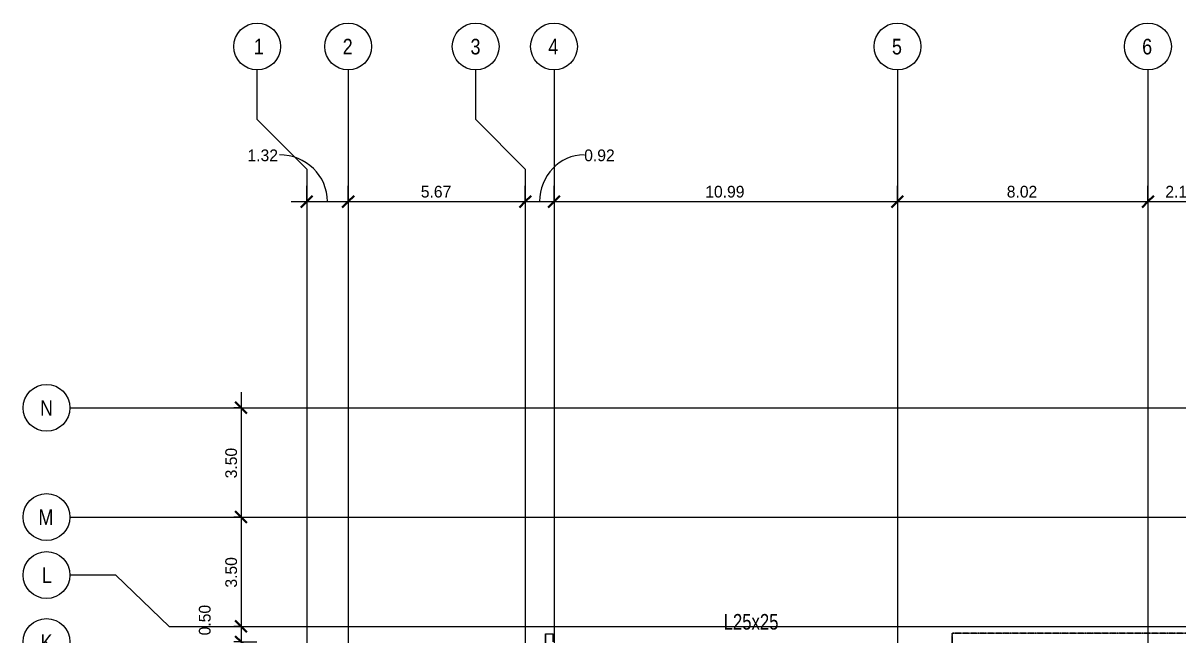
# Model space of a CAD drawing. Header units: centimetres. Extents: x -14291 to 3948, y -1225 to 8033.
# Drawn here: x -14155 to -10457, y 6070 to 8033 of the extents above; entities that cross this region are included whole.
import ezdxf

# ---------------------------------------------------------------- set-up
doc = ezdxf.new("R2010")
doc.units = ezdxf.units.CM
doc.linetypes.add('_Overhead', pattern=[0.47625, 0.3175, -0.15875])
doc.linetypes.add('Grid Line', pattern=[2.2225, 1.27, -0.3175, 0.3175, -0.3175])
for name, color, linetype, lineweight in [('A-ANNO-DIMS', 7, 'Continuous', 9), ('A-ANNO-DIMS-250', 7, 'Continuous', 9), ('A-FLOR', 7, 'Continuous', 9), ('S-BEAM', 7, 'Continuous', 9), ('S-BEAM-IDEN', 7, 'Continuous', 18), ('S-GRID', 7, 'Continuous', 9), ('S-GRID-IDEN', 7, 'Continuous', 9)]:
    doc.layers.add(name, color=color, linetype=linetype, lineweight=lineweight)
doc.styles.add('Century Gothic', font='GOTHIC.TTF', dxfattribs={"height": 37.5})
doc.styles.add('Century Gothic_1', font='GOTHIC.TTF', dxfattribs={"width": 0.8, "height": 50})
doc.styles.add('Saira Condensed', font='SairaCondensed-Regular.ttf', dxfattribs={"height": 50})
doc.dimstyles.new('FCA_N_Cotas_E100', dxfattribs={"dimscale": 30.48, "dimtxt": 39.15631, "dimasz": 1.230315, "dimexe": 1.64042, "dimexo": 1.64042, "dimgap": 0.082021, "dimtad": 1, "dimlfac": 0.01, "dimrnd": 0.01, "dimzin": 0, "dimdsep": 46, "dimtxsty": 'Century Gothic', "dimblk1": 'OBLIQUE', "dimblk2": 'OBLIQUE', "dimsah": 1, "dimcen": 0.09, "dimdle": 1.64042, "dimadec": 3, "dimazin": 2, "dimtfac": 1, "dimtdec": 4, "dimtix": 1, "dimtmove": 0, "dimatfit": 3, "dimfxl": 1, "dimtvp": 1, "dimtolj": 1, "dimtzin": 0, "dimarcsym": 2})
doc.dimstyles.new('FCA_N_Cotas_E100_1', dxfattribs={"dimscale": 30.48, "dimtxt": 39.15631, "dimasz": 1.230315, "dimexe": 1.64042, "dimexo": 1.64042, "dimgap": 0.082021, "dimtad": 1, "dimlfac": 0.01, "dimrnd": 0.01, "dimzin": 0, "dimdsep": 46, "dimtxsty": 'Century Gothic', "dimblk1": 'OBLIQUE', "dimblk2": 'OBLIQUE', "dimsah": 1, "dimcen": 0.09, "dimdle": 1.64042, "dimadec": 3, "dimazin": 2, "dimtfac": 1, "dimtdec": 4, "dimtix": 1, "dimtmove": 2, "dimatfit": 3, "dimfxl": 1, "dimtvp": 1, "dimtolj": 1, "dimtzin": 0, "dimarcsym": 2})
doc.dimstyles.new('FCA_N_Cotas_E100_2', dxfattribs={"dimscale": 30.48, "dimtxt": 39.15631, "dimasz": 1.230315, "dimexe": 1.64042, "dimexo": 1.64042, "dimgap": 0.082021, "dimtad": 1, "dimlfac": 0.01, "dimrnd": 0.01, "dimzin": 0, "dimdsep": 46, "dimtxsty": 'Century Gothic', "dimblk1": 'OBLIQUE', "dimblk2": 'OBLIQUE', "dimsah": 1, "dimcen": 0.09, "dimdle": 1.64042, "dimadec": 3, "dimazin": 2, "dimtfac": 1, "dimtdec": 4, "dimtix": 1, "dimtmove": 1, "dimatfit": 3, "dimfxl": 1, "dimtvp": 1, "dimtolj": 1, "dimtzin": 0, "dimarcsym": 2})

# ---------------------------------------------------------------- blocks, each defined once
blk = doc.blocks.new('Costaneras Perfil C - 50 x 250-1666462-N01 - Planta Envigados')
at = {"layer": 'S-BEAM'}
for p, q in [((-3019.7, 12.2), (-3019.7, 12.5)), ((-2993.7, 12.5), (-3019.7, 12.5)), ((-3019.7, -12.2), (-3019.7, 12.2)), ((-3019.7, 12.2), (-2993.7, 12.2)), ((866.6, 8.5), (866.6, -12.2)), ((-3019.7, -12.5), (-3019.7, -12.2)), ((866.6, -12.2), (-3019.7, -12.2)), ((-3019.7, -12.5), (866.6, -12.5)), ((866.6, -12.2), (866.6, -12.5))]:
    blk.add_line(p, q, dxfattribs=at)
blk = doc.blocks.new('Grid - 3mm-1819951-N01 - Planta Envigados')
at = {"layer": 'S-GRID-IDEN', "color": 253, "true_color": 0xaaaaaa}
blk.add_circle((0, 0), 0.3, dxfattribs=at)
blk = doc.blocks.new('DIMBLOCK1-N01 - Planta Envigados')
at = {"layer": 'A-ANNO-DIMS-250'}
for p, q in [((-13457.8, 6850.4), (-13457.8, 6450.4)), ((-13457.8, 6800.4), (-13481.3, 6800.4)), ((-13457.8, 6800.4), (-13407.8, 6800.4)), ((-13457.8, 6450.4), (-13481.3, 6450.4)), ((-13457.8, 6450.4), (-13407.8, 6450.4))]:
    blk.add_line(p, q, dxfattribs=at)
at = {"layer": 'A-ANNO-DIMS-250', "lineweight": 35}
for p, q in [((-13457.8, 6800.4), (-13476.5, 6819.2)), ((-13457.8, 6800.4), (-13439, 6781.7)), ((-13457.8, 6450.4), (-13476.5, 6469.2)), ((-13457.8, 6450.4), (-13439, 6431.7))]:
    blk.add_line(p, q, dxfattribs=at)
at = {"layer": 'A-ANNO-DIMS-250', "color": 0, "insert": (-13508.4, 6574.5), "char_height": 37.5, "width": 122.317, "attachment_point": 1, "rotation": 90, "line_spacing_factor": 0.984502, "style": 'Century Gothic'}
blk.add_mtext('3.50', dxfattribs=at)
blk = doc.blocks.new('_Oblique')
at = {"color": 0, "linetype": 'ByBlock', "lineweight": -2}
blk.add_line((-0.5, -0.5), (0.5, 0.5), dxfattribs=at)
blk = doc.blocks.new('DIMBLOCK2-N01 - Planta Envigados')
at = {"layer": 'A-ANNO-DIMS-250'}
for p, q in [((-13457.8, 6450.4), (-13481.3, 6450.4)), ((-13457.8, 6450.4), (-13457.8, 6100.4)), ((-13457.8, 6450.4), (-13407.8, 6450.4)), ((-13457.8, 6100.4), (-13481.3, 6100.4)), ((-13457.8, 6100.4), (-13407.8, 6100.4))]:
    blk.add_line(p, q, dxfattribs=at)
at = {"layer": 'A-ANNO-DIMS-250', "lineweight": 35}
for p, q in [((-13457.8, 6450.4), (-13476.5, 6469.2)), ((-13457.8, 6450.4), (-13439, 6431.7)), ((-13457.8, 6100.4), (-13476.5, 6119.2)), ((-13457.8, 6100.4), (-13439, 6081.7))]:
    blk.add_line(p, q, dxfattribs=at)
at = {"layer": 'A-ANNO-DIMS-250', "color": 0, "insert": (-13508.4, 6224.5), "char_height": 37.5, "width": 122.317, "attachment_point": 1, "rotation": 90, "line_spacing_factor": 0.984502, "style": 'Century Gothic'}
blk.add_mtext('3.50', dxfattribs=at)
blk = doc.blocks.new('DIMBLOCK3-N01 - Planta Envigados')
at = {"layer": 'A-ANNO-DIMS-250', "lineweight": 35}
for p, q in [((-13457.8, 6100.4), (-13476.5, 6119.2)), ((-13457.8, 6050.4), (-13476.5, 6069.2)), ((-13457.8, 6100.4), (-13439, 6081.7)), ((-13457.8, 6050.4), (-13439, 6031.7))]:
    blk.add_line(p, q, dxfattribs=at)
at = {"layer": 'A-ANNO-DIMS-250'}
for p, q in [((-13457.8, 6100.4), (-13481.3, 6100.4)), ((-13457.8, 6100.4), (-13457.8, 6050.4)), ((-13457.8, 6100.4), (-13407.8, 6100.4)), ((-13457.8, 6050.4), (-13481.3, 6050.4)), ((-13457.8, 6050.4), (-13407.8, 6050.4))]:
    blk.add_line(p, q, dxfattribs=at)
at = {"layer": 'A-ANNO-DIMS-250', "color": 0, "insert": (-13592.9, 6071.6), "char_height": 37.5, "width": 122.317, "attachment_point": 1, "rotation": 90, "line_spacing_factor": 0.984502, "style": 'Century Gothic'}
blk.add_mtext('0.50', dxfattribs=at)
blk = doc.blocks.new('DIMBLOCK15-N01 - Planta Envigados')
at = {"layer": 'A-ANNO-DIMS-250'}
for p, q in [((-13247.6, 7460.9), (-13247.6, 7510.9)), ((-13115.2, 7460.9), (-13115.2, 7510.9)), ((-13297.6, 7460.9), (-13115.2, 7460.9)), ((-13247.6, 7460.9), (-13247.6, 7437.4)), ((-13115.2, 7460.9), (-13115.2, 7437.4))]:
    blk.add_line(p, q, dxfattribs=at)
at = {"layer": 'A-ANNO-DIMS-250', "lineweight": 35}
for p, q in [((-13247.6, 7460.9), (-13228.8, 7479.6)), ((-13115.2, 7460.9), (-13096.4, 7479.6)), ((-13247.6, 7460.9), (-13266.3, 7442.1)), ((-13115.2, 7460.9), (-13133.9, 7442.1))]:
    blk.add_line(p, q, dxfattribs=at)
at = {"layer": 'A-ANNO-DIMS-250'}
blk.add_ellipse((-13335.3, 7460.9), major_axis=(154, 0), ratio=0.972234, start_param=0, end_param=1.570796, dxfattribs=at)
at = {"layer": 'A-ANNO-DIMS-250', "color": 0, "insert": (-13437.3, 7627.8), "char_height": 37.5, "width": 122.317, "attachment_point": 1, "line_spacing_factor": 0.984502, "style": 'Century Gothic'}
blk.add_mtext('1.32', dxfattribs=at)
blk = doc.blocks.new('DIMBLOCK16-N01 - Planta Envigados')
at = {"layer": 'A-ANNO-DIMS-250'}
for p, q in [((-13115.2, 7460.9), (-13115.2, 7510.9)), ((-12548.3, 7460.9), (-12548.3, 7510.9)), ((-13115.2, 7460.9), (-12548.3, 7460.9)), ((-13115.2, 7460.9), (-13115.2, 7437.4)), ((-12548.3, 7460.9), (-12548.3, 7437.4))]:
    blk.add_line(p, q, dxfattribs=at)
at = {"layer": 'A-ANNO-DIMS-250', "lineweight": 35}
for p, q in [((-13115.2, 7460.9), (-13096.4, 7479.6)), ((-12548.3, 7460.9), (-12529.6, 7479.6)), ((-13115.2, 7460.9), (-13133.9, 7442.1)), ((-12548.3, 7460.9), (-12567.1, 7442.1))]:
    blk.add_line(p, q, dxfattribs=at)
at = {"layer": 'A-ANNO-DIMS-250', "color": 0, "insert": (-12882.7, 7511.4), "char_height": 37.5, "width": 122.317, "attachment_point": 1, "line_spacing_factor": 0.984502, "style": 'Century Gothic'}
blk.add_mtext('5.67', dxfattribs=at)
blk = doc.blocks.new('DIMBLOCK17-N01 - Planta Envigados')
at = {"layer": 'A-ANNO-DIMS-250'}
for p, q in [((-12548.3, 7460.9), (-12548.3, 7510.9)), ((-12456.4, 7460.9), (-12456.4, 7510.9)), ((-12548.3, 7460.9), (-12456.4, 7460.9)), ((-12548.3, 7460.9), (-12548.3, 7437.4)), ((-12456.4, 7460.9), (-12456.4, 7437.4))]:
    blk.add_line(p, q, dxfattribs=at)
at = {"layer": 'A-ANNO-DIMS-250', "lineweight": 35}
for p, q in [((-12548.3, 7460.9), (-12529.6, 7479.6)), ((-12456.4, 7460.9), (-12437.6, 7479.6)), ((-12548.3, 7460.9), (-12567.1, 7442.1)), ((-12456.4, 7460.9), (-12475.1, 7442.1))]:
    blk.add_line(p, q, dxfattribs=at)
at = {"layer": 'A-ANNO-DIMS-250'}
blk.add_ellipse((-12359.8, 7460.9), major_axis=(0, 149.7), ratio=0.951976, start_param=0, end_param=1.570796, dxfattribs=at)
at = {"layer": 'A-ANNO-DIMS-250', "color": 0, "insert": (-12359.8, 7627.8), "char_height": 37.5, "width": 122.317, "attachment_point": 1, "line_spacing_factor": 0.984502, "style": 'Century Gothic'}
blk.add_mtext('0.92', dxfattribs=at)
blk = doc.blocks.new('DIMBLOCK18-N01 - Planta Envigados')
at = {"layer": 'A-ANNO-DIMS-250'}
for p, q in [((-12456.4, 7460.9), (-12456.4, 7510.9)), ((-11357.4, 7460.9), (-11357.4, 7510.9)), ((-12456.4, 7460.9), (-11357.4, 7460.9)), ((-12456.4, 7460.9), (-12456.4, 7437.4)), ((-11357.4, 7460.9), (-11357.4, 7437.4))]:
    blk.add_line(p, q, dxfattribs=at)
at = {"layer": 'A-ANNO-DIMS-250', "lineweight": 35}
for p, q in [((-12456.4, 7460.9), (-12437.6, 7479.6)), ((-11357.4, 7460.9), (-11338.6, 7479.6)), ((-12456.4, 7460.9), (-12475.1, 7442.1)), ((-11357.4, 7460.9), (-11376.1, 7442.1))]:
    blk.add_line(p, q, dxfattribs=at)
at = {"layer": 'A-ANNO-DIMS-250', "color": 0, "insert": (-11972.4, 7511.4), "char_height": 37.5, "width": 157.371, "attachment_point": 1, "line_spacing_factor": 0.984502, "style": 'Century Gothic'}
blk.add_mtext('10.99', dxfattribs=at)
blk = doc.blocks.new('DIMBLOCK19-N01 - Planta Envigados')
at = {"layer": 'A-ANNO-DIMS-250'}
for p, q in [((-11357.4, 7460.9), (-11357.4, 7510.9)), ((-10555.8, 7460.9), (-10555.8, 7510.9)), ((-11357.4, 7460.9), (-10555.8, 7460.9)), ((-11357.4, 7460.9), (-11357.4, 7437.4)), ((-10555.8, 7460.9), (-10555.8, 7437.4))]:
    blk.add_line(p, q, dxfattribs=at)
at = {"layer": 'A-ANNO-DIMS-250', "lineweight": 35}
for p, q in [((-11357.4, 7460.9), (-11338.6, 7479.6)), ((-10555.8, 7460.9), (-10537, 7479.6)), ((-11357.4, 7460.9), (-11376.1, 7442.1)), ((-10555.8, 7460.9), (-10574.5, 7442.1))]:
    blk.add_line(p, q, dxfattribs=at)
at = {"layer": 'A-ANNO-DIMS-250', "color": 0, "insert": (-11007.5, 7511.4), "char_height": 37.5, "width": 122.317, "attachment_point": 1, "line_spacing_factor": 0.984502, "style": 'Century Gothic'}
blk.add_mtext('8.02', dxfattribs=at)
blk = doc.blocks.new('DIMBLOCK20-N01 - Planta Envigados')
at = {"layer": 'A-ANNO-DIMS-250'}
for p, q in [((-10555.8, 7460.9), (-10555.8, 7510.9)), ((-10342.2, 7460.9), (-10342.2, 7510.9)), ((-10555.8, 7460.9), (-10342.2, 7460.9)), ((-10555.8, 7460.9), (-10555.8, 7437.4)), ((-10342.2, 7460.9), (-10342.2, 7437.4))]:
    blk.add_line(p, q, dxfattribs=at)
at = {"layer": 'A-ANNO-DIMS-250', "lineweight": 35}
for p, q in [((-10555.8, 7460.9), (-10537, 7479.6)), ((-10342.2, 7460.9), (-10323.5, 7479.6)), ((-10555.8, 7460.9), (-10574.5, 7442.1)), ((-10342.2, 7460.9), (-10361, 7442.1))]:
    blk.add_line(p, q, dxfattribs=at)
at = {"layer": 'A-ANNO-DIMS-250', "color": 0, "insert": (-10500, 7511.4), "char_height": 37.5, "width": 122.317, "attachment_point": 1, "line_spacing_factor": 0.984502, "style": 'Century Gothic'}
blk.add_mtext('2.14', dxfattribs=at)

msp = doc.modelspace()

# ---------------------------------------------------------------- linework, layer by layer
at = {"layer": 'A-FLOR', "color": 8, "linetype": '_Overhead', "true_color": 0x808080}
for p, q in [((-11181.922, 6046.301), (-11181.922, 6078.181)), ((-11181.922, 6078.181), (-10356.731, 6078.181)), ((-10356.731, 6078.181), (-11181.922, 6078.181)), ((-11181.922, 6078.181), (-11181.922, 6046.301))]:
    msp.add_line(p, q, dxfattribs=at)
at = {"layer": 'S-GRID', "color": 253, "true_color": 0xaaaaaa}
for p, q in [((-13406.341, 7723.824), (-13406.341, 7882.574)), ((-12707.054, 7723.824), (-12707.054, 7882.574)), ((-13247.591, 7565.074), (-13406.341, 7723.824)), ((-12548.304, 7565.074), (-12707.054, 7723.824)), ((-13858.115, 6264.7), (-14005.363, 6264.7)), ((-13687.863, 6100.445), (-13858.115, 6264.7))]:
    msp.add_line(p, q, dxfattribs=at)
at = {"layer": 'S-GRID', "color": 253, "linetype": 'Grid Line', "true_color": 0xaaaaaa}
for p, q in [((-13115.164, 7882.574), (-13115.164, -1075.311)), ((-12456.389, 7882.574), (-12456.389, -1075.311)), ((-11357.354, 7882.574), (-11357.354, -1075.311)), ((-10555.8, 7882.574), (-10555.8, -1075.311)), ((-13247.591, 7565.074), (-13247.591, -757.811)), ((-12548.304, 7565.074), (-12548.304, -757.811)), ((-14005.363, 6800.445), (2922.583, 6800.445)), ((-14005.363, 6450.445), (2922.583, 6450.445)), ((-13687.863, 6100.445), (2605.083, 6100.445))]:
    msp.add_line(p, q, dxfattribs=at)

# ---------------------------------------------------------------- block references
at = {"layer": 'S-BEAM', "rotation": 270}
msp.add_blockref('Costaneras Perfil C - 50 x 250-1666462-N01 - Planta Envigados', (-12471.126, 3056.956), dxfattribs=at)
at = {"layer": 'S-GRID-IDEN', "color": 253, "true_color": 0xaaaaaa, "xscale": 249.9999999999999, "yscale": 249.9999999999999, "zscale": 249.9999999999999}
for p, rotation in [((-13406.341, 7957.574), 180), ((-13115.164, 7957.574), 180), ((-12707.054, 7957.574), 180), ((-12456.389, 7957.574), 180), ((-11357.354, 7957.574), 180), ((-10555.8, 7957.574), 180), ((-14080.363, 6800.445), 269.9999999999996), ((-14080.363, 6450.445), 269.9999999999996), ((-14080.363, 6264.7), 269.9999999999996), ((-14080.363, 6050.445), 269.9999999999996)]:
    msp.add_blockref('Grid - 3mm-1819951-N01 - Planta Envigados', p, dxfattribs=dict(at, rotation=rotation))

# ---------------------------------------------------------------- texts
at = {"layer": 'S-BEAM-IDEN', "lineweight": 9, "insert": (-11913.551, 6139.945), "char_height": 50, "width": 219.66237, "attachment_point": 1, "style": 'Century Gothic_1'}
msp.add_mtext('L25x25', dxfattribs=at)
at = {"layer": 'S-GRID-IDEN', "color": 253, "true_color": 0xaaaaaa, "char_height": 50, "attachment_point": 1, "style": 'Saira Condensed'}
for s, insert, width in [('1', (-13417.156, 7982.204), 24.05062), ('2', (-13132.605, 7982.204), 40.08437), ('3', (-12723.62, 7982.204), 38.08016), ('4', (-12474.705, 7982.204), 42.08859), ('5', (-11374.795, 7982.204), 40.08437), ('6', (-10574.115, 7982.204), 42.08859), ('N', (-14101.203, 6824.793), 48.10125), ('M', (-14106.203, 6474.793), 60.12656), ('L', (-14095.453, 6289.048), 34.07172), ('K', (-14099.578, 6074.793), 44.09281)]:
    msp.add_mtext(s, dxfattribs=dict(at, insert=insert, width=width))

# ---------------------------------------------------------------- dimensions: what is measured, and where the dimension line sits
at = {"layer": 'A-ANNO-DIMS'}
for base, p1, p2, override, picture, middle in [((-13115.164, 7460.861), (-13247.591, 7487.378), (-13115.164, 7487.378), {"dimpost": '<>', "dimfxl": 132.426263}, 'DIMBLOCK15-N01 - Planta Envigados', (-13376.11, 7602.847)), ((-12456.389, 7460.861), (-12548.304, 7487.378), (-12456.389, 7487.378), {"dimpost": '<>', "dimfxl": 91.915084}, 'DIMBLOCK17-N01 - Planta Envigados', (-12298.691, 7602.847))]:
    dim = msp.add_linear_dim(base=base, p1=p1, p2=p2, dimstyle='FCA_N_Cotas_E100_2', override=override, dxfattribs=at)
    dim.commit()
    dim.dimension.update_dxf_attribs({"geometry": picture, "text_midpoint": middle, "dimtype": 160})
for base, p1, p2, override, picture, middle in [((-12548.304, 7460.861), (-13115.164, 7487.378), (-12548.304, 7487.378), {"dimpost": '<>', "dimfxl": 566.859958}, 'DIMBLOCK16-N01 - Planta Envigados', (-12831.734, 7483.054)), ((-11357.354, 7460.861), (-12456.389, 7487.378), (-11357.354, 7487.378), {"dimpost": '<>', "dimfxl": 1099.035067}, 'DIMBLOCK18-N01 - Planta Envigados', (-11906.872, 7483.054)), ((-10555.8, 7460.861), (-11357.354, 7487.378), (-10555.8, 7487.378), {"dimpost": '<>', "dimfxl": 801.554435}, 'DIMBLOCK19-N01 - Planta Envigados', (-10956.577, 7483.054)), ((-10342.235, 7460.861), (-10555.8, 7487.378), (-10342.235, 7487.378), {"dimpost": '<>', "dimfxl": 213.564613}, 'DIMBLOCK20-N01 - Planta Envigados', (-10449.017, 7482.94))]:
    dim = msp.add_linear_dim(base=base, p1=p1, p2=p2, dimstyle='FCA_N_Cotas_E100', override=override, dxfattribs=at)
    dim.commit()
    dim.dimension.update_dxf_attribs({"geometry": picture, "text_midpoint": middle})
for base, p1, p2, picture, middle in [((-13457.786, 6450.445), (-13431.27, 6800.445), (-13431.27, 6450.445), 'DIMBLOCK1-N01 - Planta Envigados', (-13479.979, 6625.445)), ((-13457.786, 6100.445), (-13431.27, 6450.445), (-13431.27, 6100.445), 'DIMBLOCK2-N01 - Planta Envigados', (-13479.979, 6275.445))]:
    dim = msp.add_linear_dim(base=base, p1=p1, p2=p2, angle=90, dimstyle='FCA_N_Cotas_E100', override={"dimpost": '<>', "dimfxl": 350}, dxfattribs=at)
    dim.commit()
    dim.dimension.update_dxf_attribs({"geometry": picture, "text_midpoint": middle})
dim = msp.add_linear_dim(base=(-13457.786, 6050.445), p1=(-13431.27, 6100.445), p2=(-13431.27, 6050.445), angle=90, dimstyle='FCA_N_Cotas_E100_1', override={"dimpost": '<>', "dimfxl": 50}, dxfattribs=at)
dim.commit()
dim.dimension.update_dxf_attribs({"geometry": 'DIMBLOCK3-N01 - Planta Envigados', "text_midpoint": (-13567.918, 6132.794), "dimtype": 160, "text_rotation": 90})

doc.saveas('drawing.dxf')
